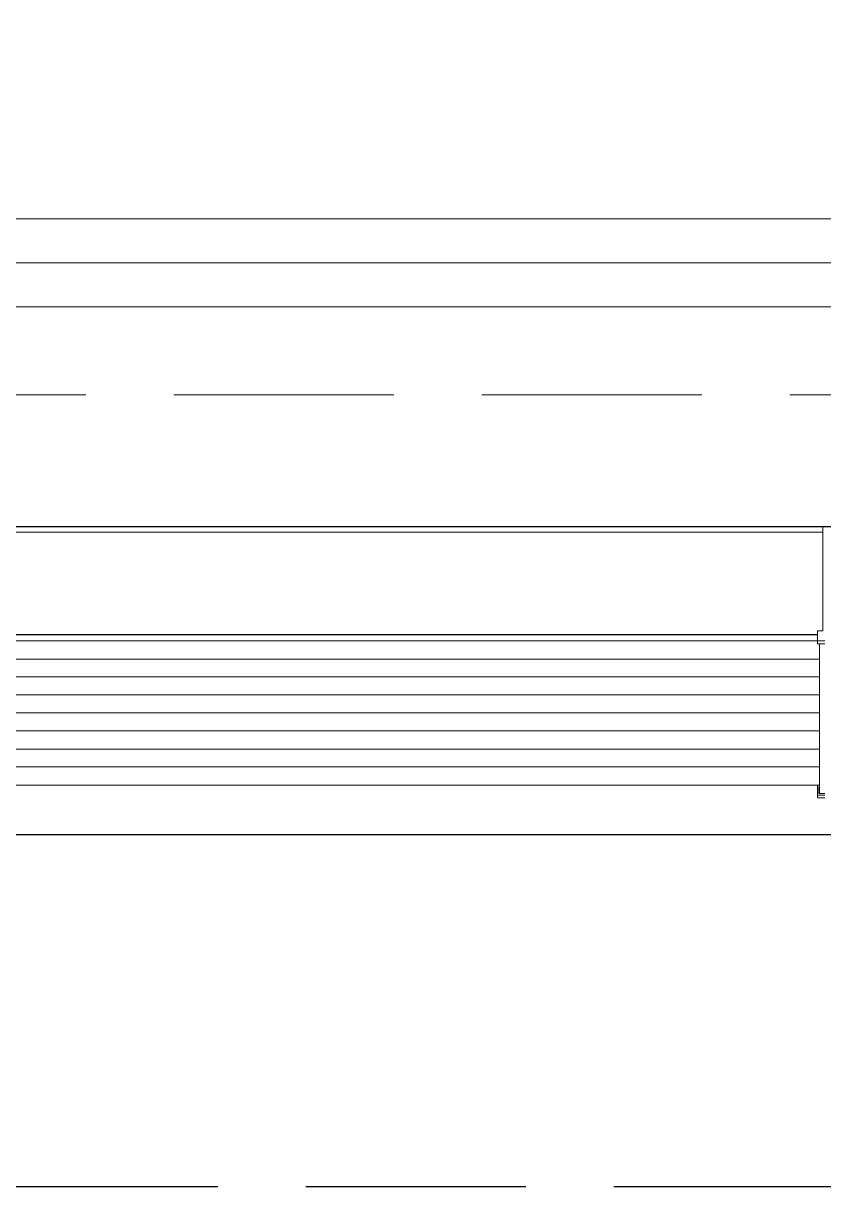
# Model space of a CAD drawing. Extents: x -518115 to 1124316, y -209821 to 1628073.
# Drawn here: x 870445 to 871355, y 671657 to 672979 of the extents above; entities that cross this region are included whole.
import ezdxf

# ---------------------------------------------------------------- set-up
doc = ezdxf.new("R2010")
doc.units = 0
doc.header["$LTSCALE"] = 1000
doc.header["$MEASUREMENT"] = 0
doc.linetypes.add('DASH', pattern=[0.35, 0.25, -0.1])
doc.linetypes.add('DOTE', pattern=[2.42, 2, -0.2, 0.02, -0.2])
for name, color, linetype, lineweight in [('DOTE', 19, 'DOTE', 9), ('平面-栏杆', 135, 'Continuous', 15), ('平面-看线', 45, 'Continuous', 15), ('平面-空调预留孔', 173, 'Continuous', 15)]:
    doc.layers.add(name, color=color, linetype=linetype, lineweight=lineweight)
doc.layers.add('卫生间', color=6, linetype='Continuous')
doc.layers.add('看线', color=251, linetype='Continuous')

# ---------------------------------------------------------------- blocks, each defined once
blk = doc.blocks.new('gdgdgdrgdfsfs')
at = {"layer": '平面-空调预留孔'}
for p, q in [((703030, 763961.6), (701455, 763961.6)), ((703030, 763849.2), (703030, 763967.6)), ((703030, 763967.6), (703111.7, 763967.6)), ((703023.9, 763845.2), (701461.2, 763845.2)), ((703023.9, 763844.9), (701461.2, 763844.9)), ((703023.9, 763834.7), (703023.9, 763849.2)), ((703023.9, 763849.2), (703030, 763849.2)), ((703023.9, 763837.8), (701461.2, 763837.8)), ((703032.3, 763837.8), (703023.9, 763837.8)), ((703023.9, 763834.7), (703032.3, 763834.7)), ((703026.2, 763664.6), (703026.2, 763834.7)), ((703026.2, 763817.3), (701458.9, 763817.3)), ((703026.2, 763796.9), (701458.9, 763796.9)), ((703026.2, 763776.4), (701458.9, 763776.4)), ((703026.2, 763756), (701458.9, 763756)), ((703026.2, 763735.5), (701458.9, 763735.5)), ((703026.2, 763715), (701458.9, 763715)), ((703026.2, 763694.6), (701458.9, 763694.6)), ((703026.2, 763674.1), (701458.9, 763674.1)), ((703023.9, 763659.6), (703023.9, 763674.1)), ((703023.9, 763674.1), (703026.2, 763674.1)), ((703025.4, 763672.2), (703025.4, 763664.6)), ((703026.2, 763672.2), (703025.4, 763672.2)), ((703032.3, 763662.7), (703023.9, 763662.7)), ((703023.9, 763659.6), (703032.3, 763659.6)), ((703026.2, 763669.7), (703025.4, 763669.7)), ((703025.4, 763664.6), (703032.3, 763664.6))]:
    blk.add_line(p, q, dxfattribs=at)
blk = doc.blocks.new('A$C148B7D8E')
at = {"layer": '卫生间', "color": 159, "linetype": 'DASH', "true_color": 0x22346e}
blk.add_lwpolyline([(9400.3, 15400), (7700, 15400), (7700, 10800), (7300, 10800), (7300, 10000), (900, 10000), (900, 9000), (-900, 9000), (-900, -900), (1750, -900), (1750, -2100), (23450, -2100), (23450, -900), (25100, -900)], dxfattribs=at)
blk = doc.blocks.new('HFHFTHFD')
at = {"layer": 'DOTE', "linetype": 'DOTE', "ltscale": 0.3}
blk.add_line((472616.6, 595448.8), (418616.6, 595448.8), dxfattribs=at)

msp = doc.modelspace()

# ---------------------------------------------------------------- linework, layer by layer
at = {"layer": '平面-栏杆'}
for points in [[(869566.6, 672707.2), (874216.6, 672707.2)], [(869566.6, 672657.2), (874216.6, 672657.2)]]:
    msp.add_lwpolyline(points, dxfattribs=at)
at = {"layer": '平面-看线'}
msp.add_lwpolyline([(869566.6, 672757.2), (874216.6, 672757.2)], dxfattribs=at)
at = {"layer": '平面-看线', "linetype": 'DASH'}
msp.add_lwpolyline([(869566.6, 672557.2), (874216.6, 672557.2)], dxfattribs=at)
at = {"layer": '看线', "color": 202, "ltscale": 0.5}
for points in [[(874166.6, 672407.2), (869566.6, 672407.2)], [(871566.6, 672407.2), (871566.6, 672057.2), (869566.6, 672057.2), (869566.6, 672407.2)]]:
    msp.add_lwpolyline(points, dxfattribs=at)

# ---------------------------------------------------------------- block references
msp.add_blockref('HFHFTHFD', (407300, 77208.4))
at = {"xscale": -1}
msp.add_blockref('A$C148B7D8E', (878016.6, 673757.2), dxfattribs=at)
at = {"layer": '平面-空调预留孔'}
msp.add_blockref('gdgdgdrgdfsfs', (168324.1, -91560.4), dxfattribs=at)

doc.saveas('drawing.dxf')
